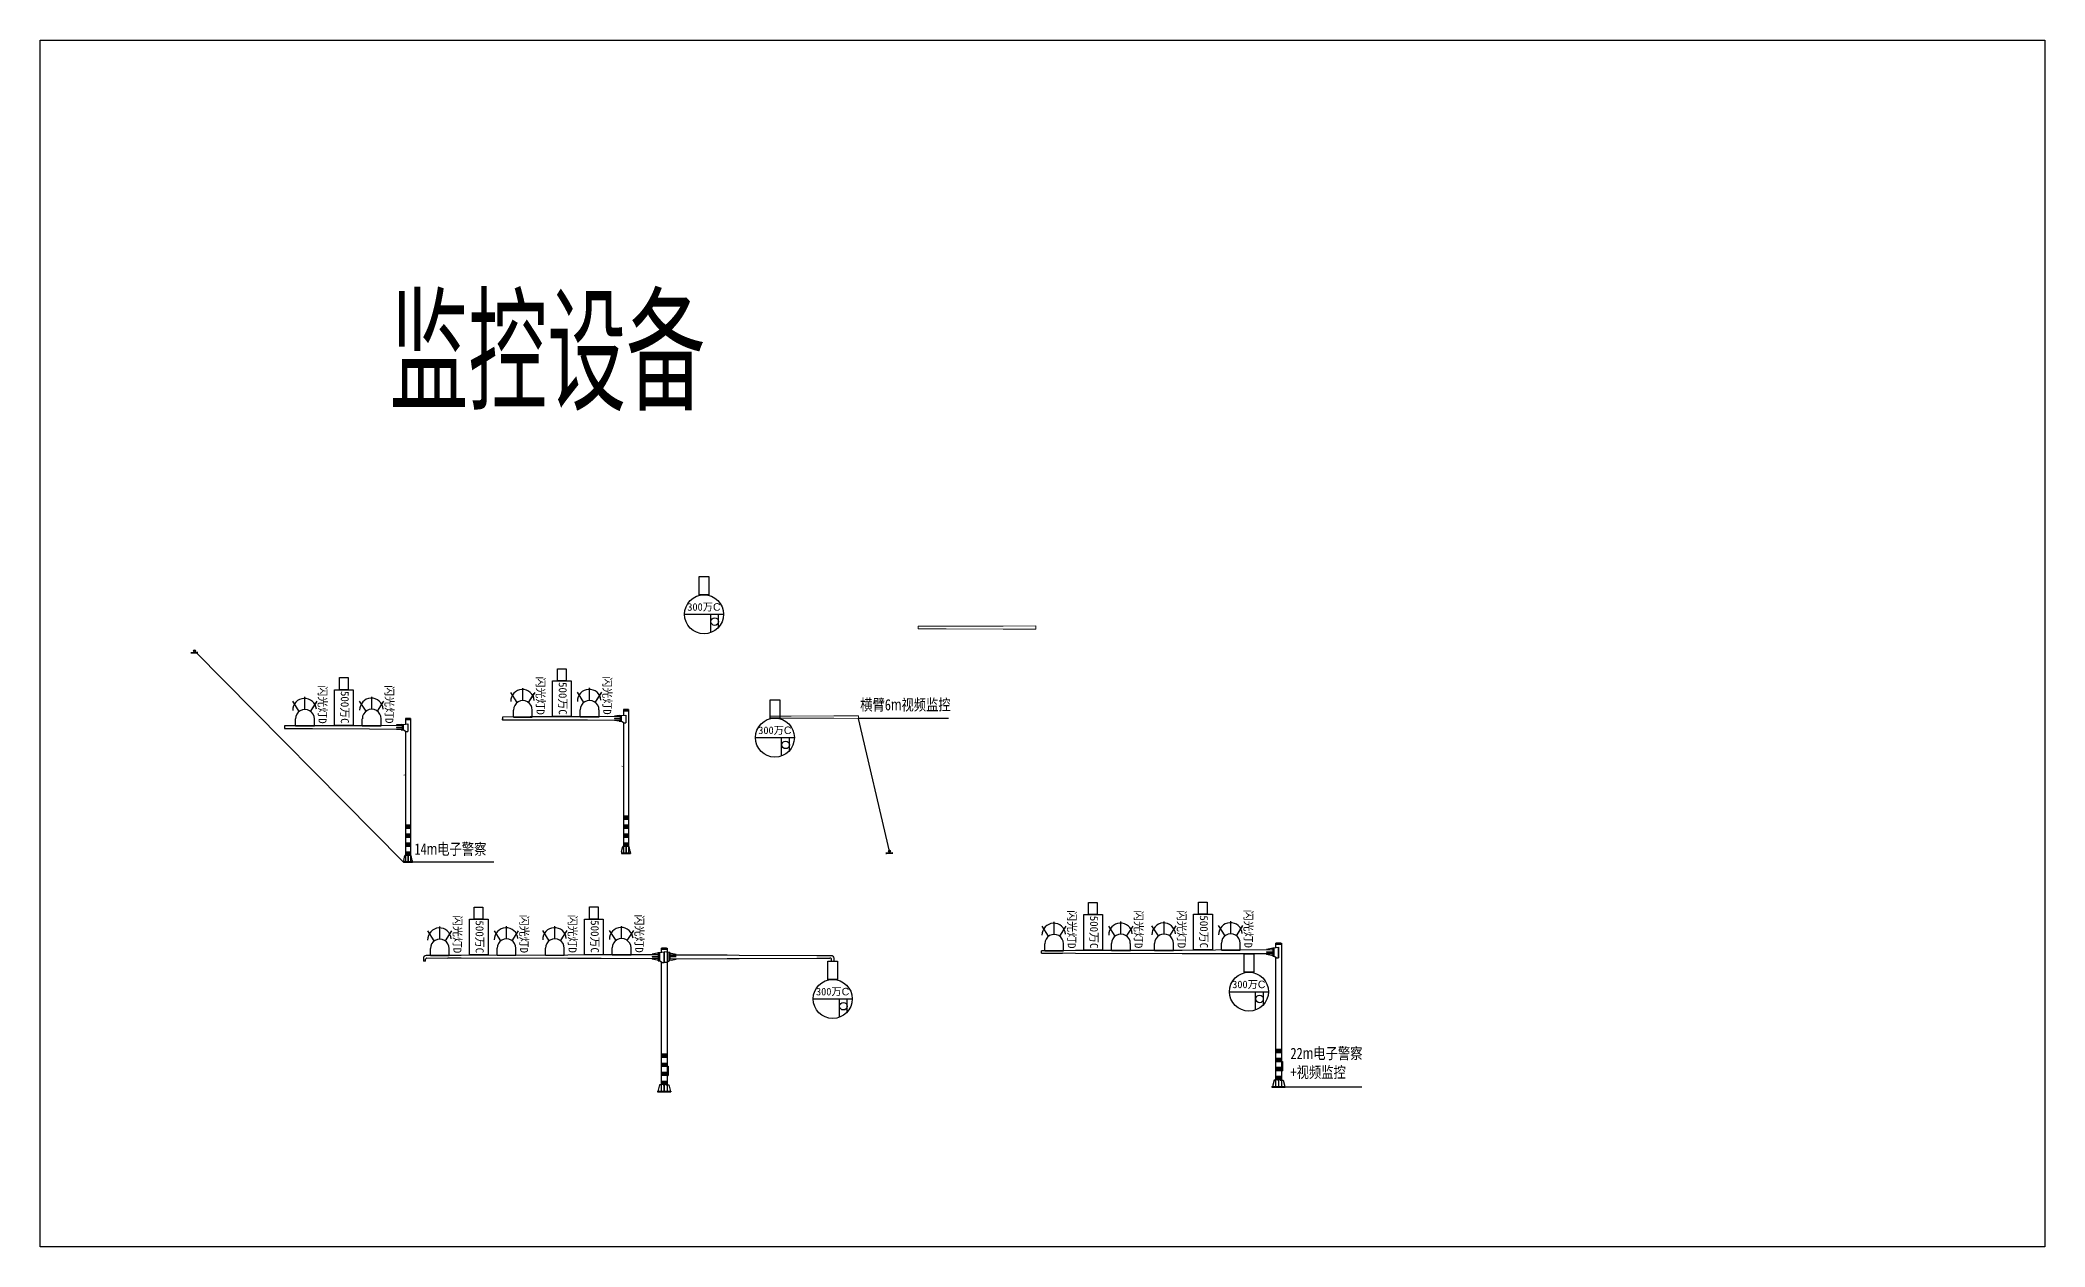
# Model space of a CAD drawing. Header units: millimetres. Extents: x 108070 to 108876, y 12470 to 12955.
# Drawn here: x 108609.5 to 108876.1, y 12717.9 to 12878.3 of the extents above; entities that cross this region are included whole.
import ezdxf

# ---------------------------------------------------------------- set-up
doc = ezdxf.new("R2010")
doc.units = ezdxf.units.MM
doc.header["$LTSCALE"] = 10
for name, color, linetype in [('@-交通信号', 7, 'CONTINUOUS'), ('@-交通标志', 7, 'CONTINUOUS'), ('@-图框', 7, 'CONTINUOUS'), ('@-监控设备', 7, 'CONTINUOUS')]:
    doc.layers.add(name, color=color, linetype=linetype)
doc.styles.add('gpshz', font='txt.shx', dxfattribs={"width": 0.7, "bigfont": 'hztxt.shx'})
doc.styles.add('ST', font='', dxfattribs={"width": 0.8})
doc.styles.add('黑体', font='simhei.ttf')
doc.styles.get('ST').set_extended_font_data('SimSun')

# ---------------------------------------------------------------- blocks, each defined once
blk = doc.blocks.new('A$C25111850')
at = {"layer": '@-监控设备', "linetype": 'ByBlock', "lineweight": -3}
for points in [[(0.26, 0.53, 1), (0, 0.53, 1)], [(0.55, 0.95), (0.31, 0.97), (0.22, 0.02), (0.46, 0)]]:
    blk.add_hatch(color=14, dxfattribs=at).paths.add_polyline_path(points)
at = {"layer": '@-监控设备', "color": 14}
blk.add_circle((0.13, 0.53), 0.132, dxfattribs=at)
blk = doc.blocks.new('A$C2DB36726')
at = {"layer": '@-交通信号', "color": 0}
for p, q in [((0.93, 19.11), (0.27, 19.11)), ((0.93, 19.11), (0.27, 19.11)), ((0.27, 19.11), (0.93, 19.11)), ((0.27, 19.11), (0.27, 19.11)), ((0.27, 19.11), (0.27, 19.11)), ((0.27, 19.11), (0.27, 19.11)), ((0.27, 19.11), (0.27, 18.36)), ((0.93, 18.92), (0.27, 18.92)), ((-0.17, 18.19), (-4.51, 18.15)), ((-4.51, 17.74), (-0.17, 17.71)), ((-0.32, 18.31), (-0.92, 18.25)), ((-0.92, 18.25), (-0.92, 18.18)), ((-0.92, 17.97), (-0.92, 17.93)), ((-0.92, 17.97), (-0.17, 17.97)), ((-0.92, 17.93), (-0.17, 17.93)), ((-0.92, 17.65), (-0.92, 17.72)), ((-0.32, 17.59), (-0.92, 17.65)), ((-0.32, 18.31), (-0.17, 18.31)), ((-0.32, 17.59), (-0.17, 17.59)), ((-0.17, 18.32), (-0.02, 18.32)), ((-0.17, 18.32), (-0.17, 17.58)), ((-0.17, 17.58), (-0.02, 17.58)), ((-0.1, 18.32), (-0.1, 17.58)), ((-0.02, 18.32), (0.6, 18.39)), ((-0.02, 18.32), (-0.02, 17.58)), ((0.27, 17.37), (-0.02, 17.58)), ((0.27, 17.37), (0.6, 17.37)), ((0.6, 18.39), (0.6, 17.37)), ((0, 0.09), (1.2, 0.09)), ((0, 0.09), (0, 0)), ((0, 0), (1.2, 0)), ((0.03, 0.24), (0.18, 0.91)), ((0.03, 0.24), (0.03, 0.09)), ((0.27, 0.91), (0.18, 0.91)), ((0.76, 2.35), (0.27, 2.35)), ((0.92, 2.35), (0.27, 2.35)), ((0.76, 2.35), (0.27, 2.35)), ((0.57, 0.91), (0.57, 0.09)), ((0.57, 0.91), (0.62, 0.91)), ((0.62, 0.91), (0.62, 0.09)), ((0.93, 0.91), (1.02, 0.91)), ((1.17, 0.24), (1.02, 0.91)), ((1.17, 0.24), (1.17, 0.09)), ((1.2, 0.09), (1.2, 0))]:
    blk.add_line(p, q, dxfattribs=at)
at = {"layer": '@-交通信号', "color": 7}
for p, q in [((0.93, 19.11), (0.93, 0.09)), ((0.27, 17.37), (0.27, 0.09))]:
    blk.add_line(p, q, dxfattribs=at)
at = {"layer": '@-交通信号'}
for p, q in [((-12.12, 18.13), (-15.83, 18.12)), ((-15.83, 17.77), (-12.12, 17.76)), ((-4.51, 18.15), (-12.12, 18.13)), ((-12.12, 17.76), (-4.51, 17.74))]:
    blk.add_line(p, q, dxfattribs=at)
blk.add_lwpolyline([(-15.83, 18.12), (-15.83, 17.77)], dxfattribs=at)
at = {"layer": '@-交通信号', "color": 7, "const_width": 0.598}
blk.add_lwpolyline([(0.93, 4.74), (0.27, 4.74)], dxfattribs=at)
at = {"layer": '@-交通信号', "color": 0, "const_width": 0.598}
for points in [[(0.93, 3.54), (0.27, 3.54)], [(0.93, 2.35), (0.27, 2.35)], [(0.93, 1.15), (0.27, 1.15)]]:
    blk.add_lwpolyline(points, dxfattribs=at)
at = {"layer": '@-交通信号', "color": 0}
blk.add_solid([(0.03, 11.53), (0.03, 11.64), (0.39, 11.59)], dxfattribs=at)
blk = doc.blocks.new('A$C7B111818')
at = {"layer": '@-监控设备', "linetype": 'ByBlock', "lineweight": 20}
for p, q in [((0.36, 16.73), (0.35, 16.07)), ((0.93, 16.56), (0.35, 16.57)), ((0.93, 16.72), (0.36, 16.73)), ((0.93, 16.72), (0.36, 16.73)), ((0.36, 16.73), (0.93, 16.72)), ((0.36, 16.73), (0.36, 16.73)), ((0.36, 16.73), (0.36, 16.73)), ((0.36, 16.73), (0.36, 16.73)), ((0.93, 16.72), (0.81, 0.07)), ((-13.76, 15.66), (-10.5, 15.63)), ((-10.5, 15.95), (-13.75, 15.96)), ((-3.84, 15.92), (-10.5, 15.95)), ((-10.5, 15.63), (-3.84, 15.57)), ((-0.04, 15.93), (-3.84, 15.92)), ((-3.84, 15.57), (-0.04, 15.51)), ((-0.7, 15.46), (-0.69, 15.52)), ((-0.17, 15.41), (-0.7, 15.46)), ((-0.17, 16.03), (-0.69, 15.99)), ((-0.69, 15.99), (-0.69, 15.93)), ((-0.69, 15.74), (-0.69, 15.7)), ((-0.69, 15.74), (-0.04, 15.74)), ((-0.69, 15.7), (-0.04, 15.7)), ((-0.17, 16.03), (-0.04, 16.03)), ((-0.17, 15.41), (-0.04, 15.4)), ((-0.04, 16.05), (0.09, 16.05)), ((-0.04, 16.05), (-0.04, 15.39)), ((-0.04, 15.39), (0.09, 15.39)), ((0.03, 16.05), (0.02, 15.39)), ((0.09, 16.05), (0.64, 16.1)), ((0.09, 16.05), (0.09, 15.39)), ((0.35, 15.2), (0.09, 15.39)), ((0.34, 15.2), (0.24, 0.08)), ((0.35, 15.2), (0.63, 15.2)), ((0.64, 16.1), (0.63, 15.2)), ((0, 0.08), (1.05, 0.07)), ((0, 0.08), (0, 0)), ((0, 0), (1.05, -0.01)), ((0.03, 0.21), (0.16, 0.79)), ((0.03, 0.21), (0.03, 0.08)), ((0.24, 0.79), (0.16, 0.79)), ((0.68, 2.05), (0.25, 2.05)), ((0.82, 2.05), (0.25, 2.05)), ((0.68, 2.05), (0.25, 2.05)), ((0.51, 0.79), (0.5, 0.08)), ((0.51, 0.79), (0.55, 0.79)), ((0.55, 0.79), (0.55, 0.07)), ((0.82, 0.79), (0.89, 0.79)), ((1.02, 0.2), (0.89, 0.79)), ((1.02, 0.2), (1.02, 0.07)), ((1.05, 0.07), (1.05, -0.01))]:
    blk.add_line(p, q, dxfattribs=at)
at = {"layer": '@-监控设备', "linetype": 'ByBlock', "lineweight": 20, "flags": 128}
blk.add_lwpolyline([(-13.76, 15.66), (-13.75, 15.96)], dxfattribs=at)
at = {"layer": '@-监控设备', "linetype": 'ByBlock', "lineweight": 20, "const_width": 0.524}
for points in [[(0.84, 4.15), (0.27, 4.15)], [(0.83, 3.1), (0.26, 3.1)], [(0.82, 1), (0.24, 1.01)], [(0.83, 2.05), (0.25, 2.05)]]:
    blk.add_lwpolyline(points, dxfattribs=at)
at = {"layer": '@-监控设备', "linetype": 'ByBlock', "lineweight": 20}
blk.add_solid([(0.1, 10.09), (0.1, 10.2), (0.42, 10.14)], dxfattribs=at)
blk = doc.blocks.new('A$C498D7EB7')
at = {"layer": '@-监控设备', "linetype": 'Continuous', "ltscale": 2}
for p, q in [((0.74, 5.36), (0.74, 7.18)), ((0.74, 7.18), (2.04, 7.18)), ((2.04, 7.18), (2.04, 5.36)), ((0, 0.01), (0, 5.36)), ((0, 5.36), (2.82, 5.36)), ((2.04, 5.36), (0.74, 5.36)), ((2.82, 5.36), (2.82, 0.01)), ((2.82, 0.01), (0, 0.01))]:
    blk.add_line(p, q, dxfattribs=at)
at = {"layer": '@-监控设备', "style": '黑体'}
blk.add_text('500万C', height=1.2, rotation=270, dxfattribs=at).set_placement((0.95, 5.19))
blk = doc.blocks.new('A$C553501C0')
at = {"layer": '@-监控设备', "linetype": 'Continuous', "ltscale": 2}
for p, q in [((0.5, 1.93), (-0.36, 3.27)), ((1.25, 2.18), (1.25, 3.85)), ((2, 1.93), (2.86, 3.27)), ((2, 1.93), (2.77, 3.13)), ((0, 0), (0, 0.93)), ((0, 0), (2.5, 0)), ((2.5, 0), (2.5, 0.93))]:
    blk.add_line(p, q, dxfattribs=at)
for centre, major_axis, start_param, end_param in [((1.2, 2.09), (-1.11, 1.11), 4.005147, 7.088453), ((1.25, 0.93), (0.883, 0.883), 5.497787, 8.63938)]:
    blk.add_ellipse(centre, major_axis=major_axis, ratio=1, start_param=start_param, end_param=end_param, dxfattribs=at)
at = {"layer": '@-监控设备', "style": '黑体'}
blk.add_text('闪光灯D', height=1.064, rotation=270, dxfattribs=at).set_placement((3.06, 5.38))
blk = doc.blocks.new('A$C0EA21B18')
at = {"layer": '@-交通信号', "rotation": 359.9999999084945}
blk.add_blockref('A$C2DB36726', (0, 0), dxfattribs=at)
at = {"layer": '@-监控设备', "xscale": 0.8864925452799071, "yscale": 0.8864925452799071, "zscale": 0.8864925452799071}
blk.add_blockref('A$C498D7EB7', (-9.17, 18.17), dxfattribs=at)
at = {"layer": '@-监控设备'}
for p in [(-14.35, 18.12), (-5.47, 18.15)]:
    blk.add_blockref('A$C553501C0', p, dxfattribs=at)
at = {"layer": '@-监控设备', "xscale": 1.141956346736566, "yscale": 1.141956346736566, "zscale": 1.141956346736566, "rotation": 0.4063274448761322}
blk.add_blockref('A$C7B111818', (0, 0), dxfattribs=at)
blk = doc.blocks.new('A$C302E15E0')
at = {"layer": '@-监控设备', "linetype": 'ByBlock', "lineweight": 20}
for p, q in [((3.71, 0.01), (0, 0)), ((11.32, 0.03), (3.71, 0.01)), ((15.66, 0.07), (11.32, 0.03)), ((0, -0.35), (3.71, -0.35)), ((3.71, -0.35), (11.32, -0.37)), ((11.32, -0.37), (15.66, -0.41))]:
    blk.add_line(p, q, dxfattribs=at)
at = {"layer": '@-监控设备', "linetype": 'ByBlock', "lineweight": 20, "flags": 128}
blk.add_lwpolyline([(0, -0.35), (0, 0)], dxfattribs=at)
at = {"layer": '@-监控设备', "linetype": 'ByBlock', "lineweight": 20}
blk.add_lwpolyline([(15.66, 0.07), (15.66, -0.41)], dxfattribs=at)
blk = doc.blocks.new('A$C3DBF48C9')
at = {"layer": '@-监控设备'}
for p, q in [((2.7, 106.1), (7.3, 106.1)), ((2.7, 106.1), (2.7, 103)), ((7.3, 105.1), (2.7, 105.1)), ((6.8, 106.1), (3.2, 106.1)), ((6.8, 106.1), (3.2, 106.1)), ((3.2, 106.1), (3.2, 106.1)), ((3.2, 106.1), (3.2, 106.1)), ((3.2, 106.1), (3.2, 106.1)), ((7.3, 106.1), (7.3, 0.5)), ((-172.8, 98.8), (-172.8, 98.8)), ((-144.9, 100.7), (-154.7, 100.7)), ((-144.9, 98.6), (-154.7, 98.7)), ((-66.2, 100.9), (-144.9, 100.7)), ((-66.2, 98.5), (-144.9, 98.6)), ((-41.6, 101), (-66.2, 100.9)), ((-41.6, 98.4), (-66.2, 98.5)), ((0.7, 101.2), (-41.6, 101)), ((0.7, 98.2), (-41.6, 98.4)), ((-0.1, 102.4), (-3.9, 101.6)), ((-3.9, 101.6), (-3.9, 101.2)), ((-3.9, 99.9), (-3.9, 99.6)), ((-3.9, 99.9), (0.7, 99.9)), ((-3.9, 99.6), (0.7, 99.6)), ((-3.9, 98.2), (-3.9, 97.9)), ((-0.1, 97.1), (-3.9, 97.9)), ((0.7, 102.4), (-0.1, 102.4)), ((0.7, 97.1), (-0.1, 97.1)), ((0.7, 102.8), (0.7, 96.6)), ((0.7, 102.8), (1.5, 102.8)), ((0.7, 96.6), (1.5, 96.6)), ((1.1, 102.8), (1.1, 96.6)), ((1.5, 102.8), (5, 103.2)), ((1.5, 102.8), (1.5, 96.6)), ((3.2, 95.4), (1.5, 96.6)), ((2.7, 95.8), (2.7, 0.5)), ((3.2, 95.4), (5, 95.4)), ((5, 103.2), (5, 95.5)), ((5, 103.2), (5, 95.5)), ((8.4, 102.8), (5, 103.2)), ((5, 95.5), (5, 102.8)), ((5, 95.5), (5, 102.8)), ((6.8, 95.4), (5, 95.4)), ((6.8, 95.4), (8.4, 96.6)), ((8.4, 102.8), (8.4, 96.6)), ((9.3, 102.8), (8.4, 102.8)), ((9.3, 96.6), (8.4, 96.6)), ((8.8, 102.8), (8.8, 96.6)), ((9.3, 102.8), (9.3, 96.6)), ((9.3, 102.4), (10.1, 102.4)), ((9.3, 101.2), (51.6, 101)), ((13.8, 99.9), (9.3, 99.9)), ((13.8, 99.6), (9.3, 99.6)), ((9.3, 98.2), (51.6, 98.4)), ((10.1, 102.4), (13.8, 101.6)), ((10.1, 97.1), (13.8, 97.9)), ((51.6, 101), (60.4, 100.9)), ((51.6, 98.4), (60.4, 98.5)), ((60.4, 100.9), (117.7, 100.7)), ((60.4, 98.5), (117.7, 98.6)), ((117.7, 100.7), (127.5, 100.7)), ((117.7, 98.6), (127.5, 98.7)), ((7.2, 18.9), (8, 18.9)), ((8, 18.9), (8, 11.9)), ((0, 0.5), (10, 0.5)), ((0, 0.5), (0, 0)), ((0, 0), (10, 0)), ((1.7, 5), (0.7, 1.3)), ((0.7, 1.3), (0.7, 0.5)), ((2.3, 5), (1.7, 5)), ((2.7, 5), (2.2, 5)), ((2.7, 5), (2.2, 5)), ((2.4, 5), (2.7, 5)), ((6.3, 13.3), (2.7, 13.3)), ((7.2, 13.3), (2.7, 13.3)), ((6.3, 13.3), (2.7, 13.3)), ((4.4, 5), (4.6, 5)), ((4.4, 5), (4.6, 5)), ((4.9, 5), (4.9, 0.5)), ((4.9, 5), (5.1, 5)), ((5.1, 5), (5.1, 0.5)), ((6.3, 5), (6.7, 5)), ((7.2, 11.9), (8, 11.9)), ((7.2, 5), (7.9, 5)), ((7.3, 5), (7.9, 5)), ((7.7, 5), (8.4, 5)), ((8.4, 5), (9.4, 1.3)), ((9.4, 1.3), (9.4, 0.5)), ((10, 0.5), (10, 0))]:
    blk.add_line(p, q, dxfattribs=at)
for points in [[(-154.7, 100.7), (-170.7, 100.6, 0.413343), (-172.8, 98.5), (-172.8, 96.5)], [(-171.2, 96.5), (-171.2, 97.8, -0.414214), (-170.2, 98.8), (-154.7, 98.7)], [(127.5, 100.7), (128.2, 100.7, -0.413343), (130.3, 98.6), (130.3, 96.5)], [(128.7, 96.5), (128.7, 97.8, 0.433607), (127.7, 98.7), (127.5, 98.7)]]:
    blk.add_lwpolyline(points, format="xyb", dxfattribs=at)
for points in [[(-171.2, 96.5), (-172.8, 96.5)], [(127.5, 98.7), (127.5, 98.7)], [(128.7, 96.5), (130.3, 96.5)]]:
    blk.add_lwpolyline(points, dxfattribs=at)
at = {"layer": '@-监控设备', "const_width": 3.32}
for points in [[(7.3, 26.6), (2.7, 26.6)], [(7.3, 19.9), (2.7, 19.9)], [(7.3, 13.3), (2.7, 13.3)], [(7.3, 6.6), (2.7, 6.6)]]:
    blk.add_lwpolyline(points, dxfattribs=at)
blk = doc.blocks.new('A$C69D301AD')
at = {"layer": '@-监控设备', "linetype": 'Continuous', "ltscale": 2}
blk.add_lwpolyline([(0, 0), (1.29, 0), (1.29, -2.44), (0, -2.44)], close=True, dxfattribs=at)
at = {"layer": '@-监控设备', "linetype": 'Continuous', "ltscale": 2, "flags": 128}
for points in [[(-1.95, -5.03), (3.24, -5.03)], [(1.53, -7.47), (1.53, -5.03)], [(2.58, -6.75), (2.58, -5.03)]]:
    blk.add_lwpolyline(points, dxfattribs=at)
at = {"layer": '@-监控设备', "linetype": 'Continuous', "ltscale": 2}
for centre, radius in [((0.65, -5.03), 2.59), ((2.06, -6), 0.501)]:
    blk.add_circle(centre, radius, dxfattribs=at)
at = {"layer": '@-监控设备', "linetype": 'Continuous', "ltscale": 2, "insert": (-1.57, -3.56), "char_height": 1, "width": 4.9548, "attachment_point": 1, "style": '黑体'}
blk.add_mtext('300万{\\fArial|b0|i0|c0|p32;C}', dxfattribs=at)

msp = doc.modelspace()

# ---------------------------------------------------------------- linework, layer by layer
at = {"layer": '@-交通标志'}
msp.add_lwpolyline([(108609.49, 12878.26), (108876.07, 12878.26), (108876.07, 12717.89), (108609.49, 12717.89)], close=True, dxfattribs=at)
at = {"layer": '@-监控设备', "linetype": 'ByBlock', "lineweight": 20}
for p, q in [((108729.96, 12800.38), (108726.25, 12800.37)), ((108726.25, 12800.02), (108729.96, 12800.01)), ((108737.57, 12800.4), (108729.96, 12800.38)), ((108729.96, 12800.01), (108737.57, 12800)), ((108741.91, 12800.44), (108737.57, 12800.4)), ((108737.57, 12800), (108741.91, 12799.96))]:
    msp.add_line(p, q, dxfattribs=at)
at = {"layer": '@-监控设备'}
for p, q in [((108773.75, 12758.23), (108774.57, 12758.23)), ((108773.75, 12758.23), (108773.75, 12757.66)), ((108774.49, 12758.23), (108773.83, 12758.23)), ((108774.49, 12758.23), (108773.83, 12758.23)), ((108773.83, 12758.23), (108773.83, 12758.23)), ((108773.83, 12758.23), (108773.83, 12758.23)), ((108773.83, 12758.23), (108773.83, 12758.23)), ((108774.57, 12758.23), (108774.57, 12739.22)), ((108747.18, 12757.26), (108745.42, 12757.24)), ((108747.18, 12756.88), (108745.42, 12756.9)), ((108761.36, 12757.29), (108747.18, 12757.26)), ((108761.36, 12756.85), (108747.18, 12756.88)), ((108765.77, 12757.3), (108761.36, 12757.29)), ((108765.77, 12756.85), (108761.36, 12756.85)), ((108773.39, 12757.35), (108765.77, 12757.3)), ((108773.39, 12756.81), (108765.77, 12756.85)), ((108773.24, 12757.56), (108772.57, 12757.41)), ((108772.57, 12757.41), (108772.57, 12757.34)), ((108772.57, 12757.1), (108772.57, 12757.05)), ((108772.57, 12757.1), (108773.39, 12757.1)), ((108772.57, 12757.05), (108773.39, 12757.05)), ((108772.57, 12756.81), (108772.57, 12756.76)), ((108773.24, 12756.6), (108772.57, 12756.76)), ((108773.39, 12757.56), (108773.24, 12757.56)), ((108773.39, 12756.6), (108773.24, 12756.6)), ((108773.39, 12757.63), (108773.39, 12756.52)), ((108773.39, 12757.63), (108773.54, 12757.63)), ((108773.39, 12756.52), (108773.54, 12756.52)), ((108773.47, 12757.63), (108773.47, 12756.52)), ((108773.54, 12757.63), (108774.16, 12757.7)), ((108773.54, 12757.63), (108773.54, 12756.52)), ((108773.83, 12756.31), (108773.54, 12756.52)), ((108774.57, 12758.05), (108773.75, 12758.05)), ((108773.75, 12756.36), (108773.75, 12739.22)), ((108773.83, 12756.31), (108774.16, 12756.31)), ((108774.16, 12757.7), (108774.16, 12756.32)), ((108774.16, 12757.7), (108774.16, 12756.32)), ((108774.16, 12756.31), (108774.16, 12757.62)), ((108774.16, 12756.31), (108774.16, 12757.62)), ((108774.57, 12742.52), (108774.7, 12742.52)), ((108774.7, 12742.52), (108774.7, 12741.28)), ((108773.57, 12740.03), (108773.4, 12739.36)), ((108773.67, 12740.03), (108773.57, 12740.03)), ((108773.76, 12740.03), (108773.66, 12740.03)), ((108773.75, 12740.02), (108773.66, 12740.02)), ((108773.69, 12740.02), (108773.75, 12740.02)), ((108774.4, 12741.52), (108773.75, 12741.52)), ((108774.57, 12741.52), (108773.76, 12741.52)), ((108774.4, 12741.52), (108773.76, 12741.52)), ((108774.05, 12740.03), (108774.1, 12740.03)), ((108774.05, 12740.02), (108774.1, 12740.02)), ((108774.14, 12740.03), (108774.14, 12739.22)), ((108774.14, 12740.03), (108774.18, 12740.03)), ((108774.18, 12740.03), (108774.18, 12739.22)), ((108774.4, 12740.02), (108774.46, 12740.02)), ((108774.57, 12741.28), (108774.7, 12741.28)), ((108774.57, 12740.03), (108774.69, 12740.03)), ((108774.57, 12740.02), (108774.69, 12740.02)), ((108774.65, 12740.03), (108774.77, 12740.03)), ((108774.77, 12740.03), (108774.95, 12739.36)), ((108773.26, 12739.22), (108775.06, 12739.22)), ((108773.26, 12739.22), (108773.26, 12739.13)), ((108773.26, 12739.13), (108775.06, 12739.13)), ((108773.4, 12739.36), (108773.4, 12739.22)), ((108774.95, 12739.36), (108774.95, 12739.22)), ((108775.06, 12739.22), (108775.06, 12739.13))]:
    msp.add_line(p, q, dxfattribs=at)
at = {"layer": '@-监控设备', "linetype": 'Continuous', "ltscale": 2}
for points in [[(108697.13, 12806.99), (108698.42, 12806.99), (108698.42, 12804.55), (108697.13, 12804.55)], [(108706.56, 12790.6), (108707.85, 12790.6), (108707.85, 12788.16), (108706.56, 12788.16)]]:
    msp.add_lwpolyline(points, close=True, dxfattribs=at)
at = {"layer": '@-监控设备', "linetype": 'Continuous', "ltscale": 2, "flags": 128}
for points in [[(108695.18, 12801.96), (108700.37, 12801.96)], [(108698.66, 12799.53), (108698.66, 12801.96)], [(108699.71, 12800.24), (108699.71, 12801.96)], [(108704.61, 12785.57), (108709.79, 12785.57)], [(108708.09, 12783.14), (108708.09, 12785.57)], [(108709.14, 12783.85), (108709.14, 12785.57)]]:
    msp.add_lwpolyline(points, dxfattribs=at)
at = {"layer": '@-监控设备', "linetype": 'ByBlock', "lineweight": 20, "flags": 128}
msp.add_lwpolyline([(108726.25, 12800.02), (108726.25, 12800.37)], dxfattribs=at)
at = {"layer": '@-监控设备', "linetype": 'ByBlock', "lineweight": 20}
msp.add_lwpolyline([(108741.91, 12800.44), (108741.91, 12799.96)], dxfattribs=at)
at = {"layer": '@-监控设备', "flags": 128}
for points in [[(108657.81, 12769), (108630.01, 12797.1)], [(108722.42, 12770.46), (108718.3, 12788.12)]]:
    msp.add_lwpolyline(points, dxfattribs=at)
at = {"layer": '@-监控设备'}
for points in [[(108730.3, 12788.12), (108718.3, 12788.12)], [(108669.81, 12769), (108657.81, 12769)], [(108745.42, 12757.24), (108742.63, 12757.24)], [(108742.63, 12756.91), (108742.63, 12757.24)], [(108742.63, 12756.91), (108745.42, 12756.9)], [(108785.26, 12739.13), (108773.26, 12739.13)]]:
    msp.add_lwpolyline(points, dxfattribs=at)
at = {"layer": '@-监控设备', "const_width": 0.598}
for points in [[(108774.57, 12743.91), (108773.75, 12743.91)], [(108774.57, 12742.72), (108773.75, 12742.72)], [(108774.57, 12741.52), (108773.75, 12741.52)], [(108774.57, 12740.32), (108773.75, 12740.32)]]:
    msp.add_lwpolyline(points, dxfattribs=at)
at = {"layer": '@-监控设备', "linetype": 'Continuous', "ltscale": 2}
for centre, radius in [((108697.78, 12801.96), 2.59), ((108699.19, 12800.99), 0.501), ((108707.2, 12785.57), 2.59), ((108708.62, 12784.6), 0.501)]:
    msp.add_circle(centre, radius, dxfattribs=at)

# ---------------------------------------------------------------- block references
at = {"layer": '@-交通信号', "rotation": 359.9999999084945}
msp.add_blockref('A$C2DB36726', (108686.79, 12770.18), dxfattribs=at)
at = {"layer": '@-监控设备', "rotation": 277.1885848833081}
for p in [(108629.47, 12797.16), (108721.88, 12770.53)]:
    msp.add_blockref('A$C25111850', p, dxfattribs=at)
at = {"layer": '@-监控设备'}
for name, p in [('A$C0EA21B18', (108657.81, 12769)), ('A$C553501C0', (108672.44, 12788.3)), ('A$C553501C0', (108681.31, 12788.32)), ('A$C553501C0', (108661.39, 12756.61)), ('A$C553501C0', (108670.26, 12756.64)), ('A$C553501C0', (108676.7, 12756.65)), ('A$C553501C0', (108685.57, 12756.68)), ('A$C553501C0', (108743.08, 12757.24)), ('A$C553501C0', (108751.96, 12757.26)), ('A$C553501C0', (108757.69, 12757.28)), ('A$C553501C0', (108766.56, 12757.31)), ('A$C69D301AD', (108714.24, 12755.87)), ('A$C69D301AD', (108769.58, 12756.83))]:
    msp.add_blockref(name, p, dxfattribs=at)
for name, p, xscale, yscale, zscale in [('A$C498D7EB7', (108677.62, 12788.35), 0.8864925452799071, 0.8864925452799071, 0.8864925452799071), ('A$C302E15E0', (108706.56, 12788.42), 0.75, 0.75, 0.75), ('A$C498D7EB7', (108748.26, 12757.29), 0.8864925452799071, 0.8864925452799071, 0.8864925452799071), ('A$C498D7EB7', (108762.87, 12757.34), 0.8864925452799071, 0.8864925452799071, 0.8864925452799071), ('A$C498D7EB7', (108666.57, 12756.67), 0.8864925452799071, 0.8864925452799071, 0.8864925452799071), ('A$C498D7EB7', (108681.88, 12756.7), 0.8864925452799071, 0.8864925452799071, 0.8864925452799071), ('A$C3DBF48C9', (108691.57, 12738.5), 0.1799999983306913, 0.1799999983306913, 0.1799999983306913)]:
    msp.add_blockref(name, p, dxfattribs=dict(at, xscale=xscale, yscale=yscale, zscale=zscale))
at = {"layer": '@-监控设备', "xscale": 1.141956346736566, "yscale": 1.141956346736566, "zscale": 1.141956346736566, "rotation": 0.4063274448761322}
msp.add_blockref('A$C7B111818', (108686.79, 12770.18), dxfattribs=at)

# ---------------------------------------------------------------- texts
at = {"layer": '@-图框', "insert": (108655.93, 12844.01), "char_height": 15, "width": 44.2553, "attachment_point": 1, "style": 'gpshz'}
msp.add_mtext('监控设备', dxfattribs=at)
at = {"layer": '@-监控设备', "linetype": 'Continuous', "ltscale": 2, "char_height": 1, "width": 4.9548, "attachment_point": 1, "style": '黑体'}
for insert in [(108695.56, 12803.43), (108704.99, 12787.04)]:
    msp.add_mtext('300万{\\fArial|b0|i0|c0|p32;C}', dxfattribs=dict(at, insert=insert))
at = {"layer": '@-监控设备', "char_height": 1.5, "attachment_point": 1, "rotation": 0.0547, "style": 'ST'}
for s, insert, width in [('横臂6{\\fArial|b0|i0|c0|p32;m}视频监控', (108718.54, 12790.68), 14.809), ('14{\\fArial|b0|i0|c0|p32;m}电子警察', (108659.26, 12771.5), 14.809), ('22{\\fArial|b0|i0|c0|p32;m}电子警察+视频监控', (108775.75, 12744.35), 9.8025)]:
    msp.add_mtext(s, dxfattribs=dict(at, insert=insert, width=width))

doc.saveas('drawing.dxf')
